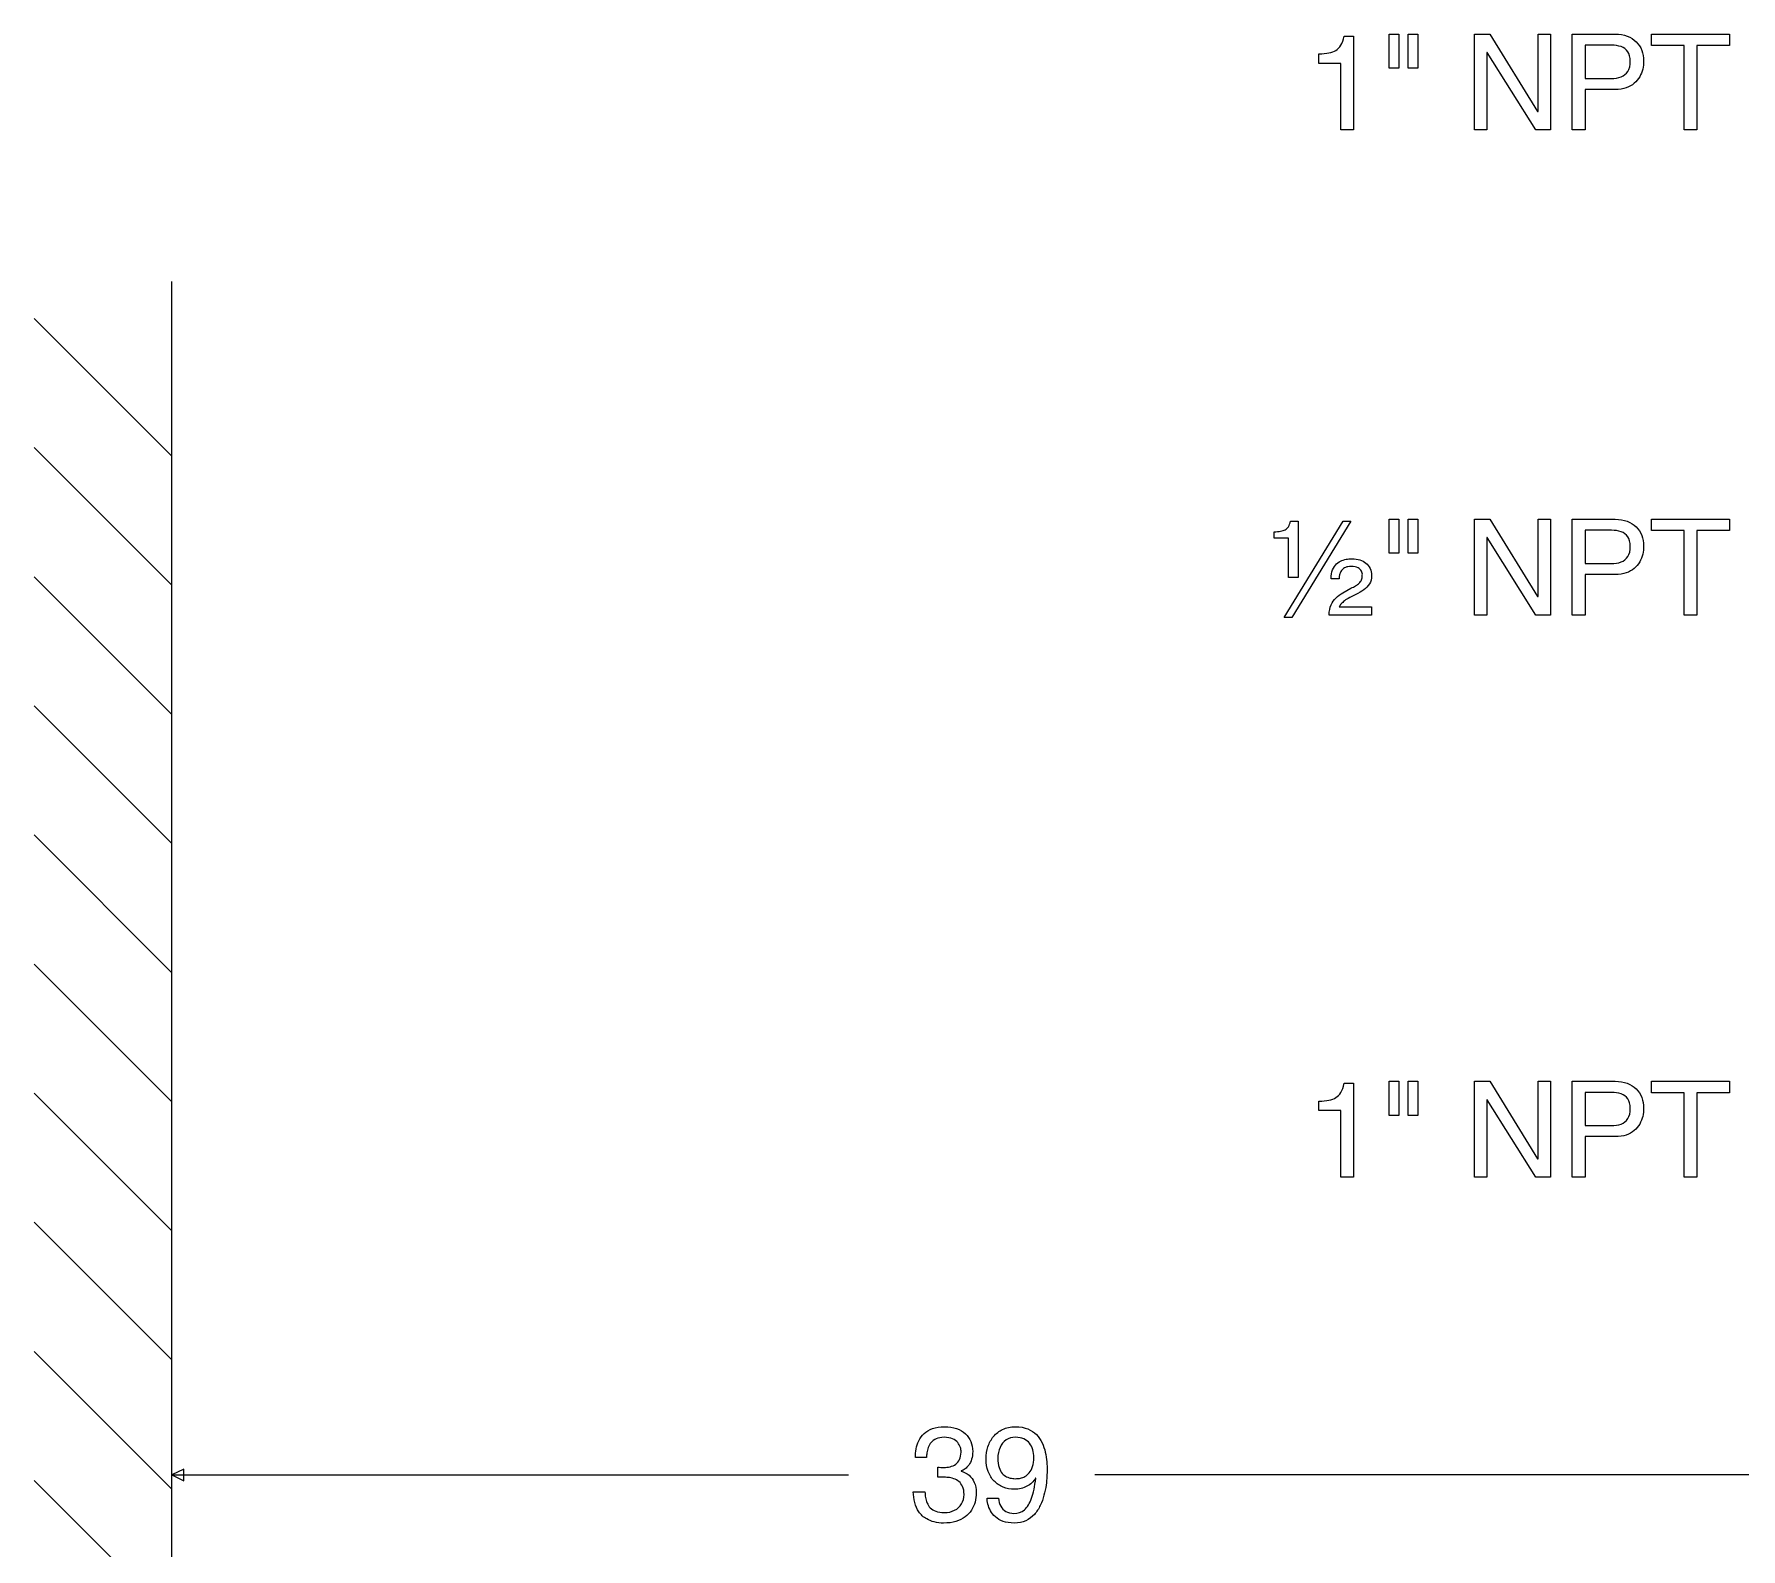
# Model space of a CAD drawing. Header units: inches. Extents: x -3.67 to 3.62, y -4.25 to 4.25.
# Drawn here: x -3.625 to -2.204, y 2.469 to 3.73 of the extents above; entities that cross this region are included whole.
import ezdxf

# ---------------------------------------------------------------- set-up
doc = ezdxf.new("R2010")
doc.units = ezdxf.units.IN
doc.header["$MEASUREMENT"] = 0
doc.layers.add('Dimensions', color=7, linetype='Continuous')
doc.layers.add('Layer 1', color=7, linetype='Continuous')

msp = doc.modelspace()

# ---------------------------------------------------------------- linework, layer by layer
at = {"layer": 'Dimensions', "color": 250}
for points, knots in [([(-2.5269, 3.7281), (-2.5269, 3.7281), (-2.5346, 3.7281), (-2.5346, 3.7281), (-2.5346, 3.7281), (-2.5353, 3.7249), (-2.5363, 3.7224), (-2.5374, 3.7205), (-2.5374, 3.7205), (-2.5385, 3.7186), (-2.5399, 3.7171), (-2.5415, 3.7162), (-2.5415, 3.7162), (-2.5431, 3.7152), (-2.5451, 3.7145), (-2.5474, 3.7141), (-2.5474, 3.7141), (-2.5497, 3.7137), (-2.5524, 3.7134), (-2.5556, 3.7132), (-2.5556, 3.7132), (-2.5556, 3.7132), (-2.5556, 3.7054), (-2.5556, 3.7054), (-2.5556, 3.7054), (-2.5556, 3.7054), (-2.5373, 3.7054), (-2.5373, 3.7054), (-2.5373, 3.7054), (-2.5373, 3.7054), (-2.5373, 3.65), (-2.5373, 3.65), (-2.5373, 3.65), (-2.5373, 3.65), (-2.5269, 3.65), (-2.5269, 3.65), (-2.5269, 3.65), (-2.5269, 3.65), (-2.5269, 3.7281), (-2.5269, 3.7281)], [0, 0, 0, 0, 0.1, 0.1, 0.1, 0.1, 0.2, 0.2, 0.2, 0.2, 0.3, 0.3, 0.3, 0.3, 0.4, 0.4, 0.4, 0.4, 0.5, 0.5, 0.5, 0.5, 0.6, 0.6, 0.6, 0.6, 0.7, 0.7, 0.7, 0.7, 0.8, 0.8, 0.8, 0.8, 0.9, 0.9, 0.9, 0.9, 1, 1, 1, 1]), ([(-2.4972, 3.7014), (-2.4972, 3.7014), (-2.4891, 3.7014), (-2.4891, 3.7014), (-2.4891, 3.7014), (-2.4891, 3.7014), (-2.4891, 3.7297), (-2.4891, 3.7297), (-2.4891, 3.7297), (-2.4891, 3.7297), (-2.4972, 3.7297), (-2.4972, 3.7297), (-2.4972, 3.7297), (-2.4972, 3.7297), (-2.4972, 3.7014), (-2.4972, 3.7014)], [0, 0, 0, 0, 0.25, 0.25, 0.25, 0.25, 0.5, 0.5, 0.5, 0.5, 0.75, 0.75, 0.75, 0.75, 1, 1, 1, 1]), ([(-2.4815, 3.7014), (-2.4815, 3.7014), (-2.4734, 3.7014), (-2.4734, 3.7014), (-2.4734, 3.7014), (-2.4734, 3.7014), (-2.4734, 3.7297), (-2.4734, 3.7297), (-2.4734, 3.7297), (-2.4734, 3.7297), (-2.4815, 3.7297), (-2.4815, 3.7297), (-2.4815, 3.7297), (-2.4815, 3.7297), (-2.4815, 3.7014), (-2.4815, 3.7014)], [0, 0, 0, 0, 0.25, 0.25, 0.25, 0.25, 0.5, 0.5, 0.5, 0.5, 0.75, 0.75, 0.75, 0.75, 1, 1, 1, 1]), ([(-2.3733, 3.6653), (-2.3733, 3.6653), (-2.3736, 3.6653), (-2.3736, 3.6653), (-2.3736, 3.6653), (-2.3736, 3.6653), (-2.4135, 3.7297), (-2.4135, 3.7297), (-2.4135, 3.7297), (-2.4135, 3.7297), (-2.4262, 3.7297), (-2.4262, 3.7297), (-2.4262, 3.7297), (-2.4262, 3.7297), (-2.4262, 3.65), (-2.4262, 3.65), (-2.4262, 3.65), (-2.4262, 3.65), (-2.4158, 3.65), (-2.4158, 3.65), (-2.4158, 3.65), (-2.4158, 3.65), (-2.4158, 3.7144), (-2.4158, 3.7144), (-2.4158, 3.7144), (-2.4158, 3.7144), (-2.4156, 3.7144), (-2.4156, 3.7144), (-2.4156, 3.7144), (-2.4156, 3.7144), (-2.375, 3.65), (-2.375, 3.65), (-2.375, 3.65), (-2.375, 3.65), (-2.3629, 3.65), (-2.3629, 3.65), (-2.3629, 3.65), (-2.3629, 3.65), (-2.3629, 3.7297), (-2.3629, 3.7297), (-2.3629, 3.7297), (-2.3629, 3.7297), (-2.3733, 3.7297), (-2.3733, 3.7297), (-2.3733, 3.7297), (-2.3733, 3.7297), (-2.3733, 3.6653), (-2.3733, 3.6653)], [0, 0, 0, 0, 0.083333, 0.083333, 0.083333, 0.083333, 0.166667, 0.166667, 0.166667, 0.166667, 0.25, 0.25, 0.25, 0.25, 0.333333, 0.333333, 0.333333, 0.333333, 0.416667, 0.416667, 0.416667, 0.416667, 0.5, 0.5, 0.5, 0.5, 0.583333, 0.583333, 0.583333, 0.583333, 0.666667, 0.666667, 0.666667, 0.666667, 0.75, 0.75, 0.75, 0.75, 0.833333, 0.833333, 0.833333, 0.833333, 0.916667, 0.916667, 0.916667, 0.916667, 1, 1, 1, 1]), ([(-2.3341, 3.6836), (-2.3341, 3.6836), (-2.309, 3.6836), (-2.309, 3.6836), (-2.309, 3.6836), (-2.3056, 3.6836), (-2.3025, 3.6841), (-2.2999, 3.685), (-2.2999, 3.685), (-2.2973, 3.6859), (-2.2951, 3.6872), (-2.2932, 3.6888), (-2.2932, 3.6888), (-2.2914, 3.6903), (-2.2899, 3.6921), (-2.2887, 3.6942), (-2.2887, 3.6942), (-2.2875, 3.6962), (-2.2867, 3.6983), (-2.2861, 3.7006), (-2.2861, 3.7006), (-2.2856, 3.7028), (-2.2854, 3.7051), (-2.2854, 3.7073), (-2.2854, 3.7073), (-2.2854, 3.7105), (-2.2859, 3.7135), (-2.287, 3.7162), (-2.287, 3.7162), (-2.288, 3.719), (-2.2896, 3.7213), (-2.2916, 3.7234), (-2.2916, 3.7234), (-2.2937, 3.7254), (-2.2962, 3.7269), (-2.2991, 3.7281), (-2.2991, 3.7281), (-2.302, 3.7292), (-2.3053, 3.7297), (-2.309, 3.7297), (-2.309, 3.7297), (-2.309, 3.7297), (-2.3449, 3.7297), (-2.3449, 3.7297), (-2.3449, 3.7297), (-2.3449, 3.7297), (-2.3449, 3.65), (-2.3449, 3.65), (-2.3449, 3.65), (-2.3449, 3.65), (-2.3341, 3.65), (-2.3341, 3.65), (-2.3341, 3.65), (-2.3341, 3.65), (-2.3341, 3.6836), (-2.3341, 3.6836)], [0, 0, 0, 0, 0.071429, 0.071429, 0.071429, 0.071429, 0.142857, 0.142857, 0.142857, 0.142857, 0.214286, 0.214286, 0.214286, 0.214286, 0.285714, 0.285714, 0.285714, 0.285714, 0.357143, 0.357143, 0.357143, 0.357143, 0.428571, 0.428571, 0.428571, 0.428571, 0.5, 0.5, 0.5, 0.5, 0.571429, 0.571429, 0.571429, 0.571429, 0.642857, 0.642857, 0.642857, 0.642857, 0.714286, 0.714286, 0.714286, 0.714286, 0.785714, 0.785714, 0.785714, 0.785714, 0.857143, 0.857143, 0.857143, 0.857143, 0.928571, 0.928571, 0.928571, 0.928571, 1, 1, 1, 1]), ([(-2.2788, 3.7202), (-2.2788, 3.7202), (-2.2518, 3.7202), (-2.2518, 3.7202), (-2.2518, 3.7202), (-2.2518, 3.7202), (-2.2518, 3.65), (-2.2518, 3.65), (-2.2518, 3.65), (-2.2518, 3.65), (-2.241, 3.65), (-2.241, 3.65), (-2.241, 3.65), (-2.241, 3.65), (-2.241, 3.7202), (-2.241, 3.7202), (-2.241, 3.7202), (-2.241, 3.7202), (-2.214, 3.7202), (-2.214, 3.7202), (-2.214, 3.7202), (-2.214, 3.7202), (-2.214, 3.7297), (-2.214, 3.7297), (-2.214, 3.7297), (-2.214, 3.7297), (-2.2788, 3.7297), (-2.2788, 3.7297), (-2.2788, 3.7297), (-2.2788, 3.7297), (-2.2788, 3.7202), (-2.2788, 3.7202)], [0, 0, 0, 0, 0.125, 0.125, 0.125, 0.125, 0.25, 0.25, 0.25, 0.25, 0.375, 0.375, 0.375, 0.375, 0.5, 0.5, 0.5, 0.5, 0.625, 0.625, 0.625, 0.625, 0.75, 0.75, 0.75, 0.75, 0.875, 0.875, 0.875, 0.875, 1, 1, 1, 1]), ([(-2.3341, 3.7205), (-2.3341, 3.7205), (-2.3122, 3.7205), (-2.3122, 3.7205), (-2.3122, 3.7205), (-2.3092, 3.7205), (-2.3066, 3.7201), (-2.3042, 3.7193), (-2.3042, 3.7193), (-2.3018, 3.7185), (-2.3, 3.7171), (-2.2986, 3.7151), (-2.2986, 3.7151), (-2.2972, 3.7132), (-2.2965, 3.7105), (-2.2965, 3.7072), (-2.2965, 3.7072), (-2.2965, 3.7036), (-2.2972, 3.7008), (-2.2985, 3.6987), (-2.2985, 3.6987), (-2.2999, 3.6966), (-2.3018, 3.6951), (-2.3042, 3.6942), (-2.3042, 3.6942), (-2.3066, 3.6933), (-2.3094, 3.6928), (-2.3127, 3.6929), (-2.3127, 3.6929), (-2.3127, 3.6929), (-2.3341, 3.6929), (-2.3341, 3.6929), (-2.3341, 3.6929), (-2.3341, 3.6929), (-2.3341, 3.7205), (-2.3341, 3.7205)], [0, 0, 0, 0, 0.111111, 0.111111, 0.111111, 0.111111, 0.222222, 0.222222, 0.222222, 0.222222, 0.333333, 0.333333, 0.333333, 0.333333, 0.444444, 0.444444, 0.444444, 0.444444, 0.555556, 0.555556, 0.555556, 0.555556, 0.666667, 0.666667, 0.666667, 0.666667, 0.777778, 0.777778, 0.777778, 0.777778, 0.888889, 0.888889, 0.888889, 0.888889, 1, 1, 1, 1]), ([(-2.5809, 3.3102), (-2.5809, 3.3102), (-2.5809, 3.2774), (-2.5809, 3.2774), (-2.5809, 3.2774), (-2.5809, 3.2774), (-2.573, 3.2774), (-2.573, 3.2774), (-2.573, 3.2774), (-2.573, 3.2774), (-2.573, 3.3242), (-2.573, 3.3242), (-2.573, 3.3242), (-2.573, 3.3242), (-2.5792, 3.3242), (-2.5792, 3.3242), (-2.5792, 3.3242), (-2.5797, 3.3224), (-2.5803, 3.3208), (-2.5811, 3.3197), (-2.5811, 3.3197), (-2.5818, 3.3186), (-2.5827, 3.3177), (-2.5837, 3.3171), (-2.5837, 3.3171), (-2.5848, 3.3166), (-2.5861, 3.3161), (-2.5876, 3.3159), (-2.5876, 3.3159), (-2.5891, 3.3156), (-2.5908, 3.3155), (-2.5929, 3.3154), (-2.5929, 3.3154), (-2.5929, 3.3154), (-2.5929, 3.3102), (-2.5929, 3.3102), (-2.5929, 3.3102), (-2.5929, 3.3102), (-2.5809, 3.3102), (-2.5809, 3.3102)], [0, 0, 0, 0, 0.1, 0.1, 0.1, 0.1, 0.2, 0.2, 0.2, 0.2, 0.3, 0.3, 0.3, 0.3, 0.4, 0.4, 0.4, 0.4, 0.5, 0.5, 0.5, 0.5, 0.6, 0.6, 0.6, 0.6, 0.7, 0.7, 0.7, 0.7, 0.8, 0.8, 0.8, 0.8, 0.9, 0.9, 0.9, 0.9, 1, 1, 1, 1]), ([(-2.5291, 3.3242), (-2.5291, 3.3242), (-2.5355, 3.3242), (-2.5355, 3.3242), (-2.5355, 3.3242), (-2.5355, 3.3242), (-2.5846, 3.244), (-2.5846, 3.244), (-2.5846, 3.244), (-2.5846, 3.244), (-2.5782, 3.244), (-2.5782, 3.244), (-2.5782, 3.244), (-2.5782, 3.244), (-2.5291, 3.3242), (-2.5291, 3.3242)], [0, 0, 0, 0, 0.25, 0.25, 0.25, 0.25, 0.5, 0.5, 0.5, 0.5, 0.75, 0.75, 0.75, 0.75, 1, 1, 1, 1]), ([(-2.4972, 3.2976), (-2.4972, 3.2976), (-2.4891, 3.2976), (-2.4891, 3.2976), (-2.4891, 3.2976), (-2.4891, 3.2976), (-2.4891, 3.3259), (-2.4891, 3.3259), (-2.4891, 3.3259), (-2.4891, 3.3259), (-2.4972, 3.3259), (-2.4972, 3.3259), (-2.4972, 3.3259), (-2.4972, 3.3259), (-2.4972, 3.2976), (-2.4972, 3.2976)], [0, 0, 0, 0, 0.25, 0.25, 0.25, 0.25, 0.5, 0.5, 0.5, 0.5, 0.75, 0.75, 0.75, 0.75, 1, 1, 1, 1]), ([(-2.4815, 3.2976), (-2.4815, 3.2976), (-2.4734, 3.2976), (-2.4734, 3.2976), (-2.4734, 3.2976), (-2.4734, 3.2976), (-2.4734, 3.3259), (-2.4734, 3.3259), (-2.4734, 3.3259), (-2.4734, 3.3259), (-2.4815, 3.3259), (-2.4815, 3.3259), (-2.4815, 3.3259), (-2.4815, 3.3259), (-2.4815, 3.2976), (-2.4815, 3.2976)], [0, 0, 0, 0, 0.25, 0.25, 0.25, 0.25, 0.5, 0.5, 0.5, 0.5, 0.75, 0.75, 0.75, 0.75, 1, 1, 1, 1]), ([(-2.3733, 3.2615), (-2.3733, 3.2615), (-2.3736, 3.2615), (-2.3736, 3.2615), (-2.3736, 3.2615), (-2.3736, 3.2615), (-2.4135, 3.3259), (-2.4135, 3.3259), (-2.4135, 3.3259), (-2.4135, 3.3259), (-2.4262, 3.3259), (-2.4262, 3.3259), (-2.4262, 3.3259), (-2.4262, 3.3259), (-2.4262, 3.2461), (-2.4262, 3.2461), (-2.4262, 3.2461), (-2.4262, 3.2461), (-2.4158, 3.2461), (-2.4158, 3.2461), (-2.4158, 3.2461), (-2.4158, 3.2461), (-2.4158, 3.3106), (-2.4158, 3.3106), (-2.4158, 3.3106), (-2.4158, 3.3106), (-2.4156, 3.3106), (-2.4156, 3.3106), (-2.4156, 3.3106), (-2.4156, 3.3106), (-2.375, 3.2461), (-2.375, 3.2461), (-2.375, 3.2461), (-2.375, 3.2461), (-2.3629, 3.2461), (-2.3629, 3.2461), (-2.3629, 3.2461), (-2.3629, 3.2461), (-2.3629, 3.3259), (-2.3629, 3.3259), (-2.3629, 3.3259), (-2.3629, 3.3259), (-2.3733, 3.3259), (-2.3733, 3.3259), (-2.3733, 3.3259), (-2.3733, 3.3259), (-2.3733, 3.2615), (-2.3733, 3.2615)], [0, 0, 0, 0, 0.083333, 0.083333, 0.083333, 0.083333, 0.166667, 0.166667, 0.166667, 0.166667, 0.25, 0.25, 0.25, 0.25, 0.333333, 0.333333, 0.333333, 0.333333, 0.416667, 0.416667, 0.416667, 0.416667, 0.5, 0.5, 0.5, 0.5, 0.583333, 0.583333, 0.583333, 0.583333, 0.666667, 0.666667, 0.666667, 0.666667, 0.75, 0.75, 0.75, 0.75, 0.833333, 0.833333, 0.833333, 0.833333, 0.916667, 0.916667, 0.916667, 0.916667, 1, 1, 1, 1]), ([(-2.3341, 3.2798), (-2.3341, 3.2798), (-2.309, 3.2798), (-2.309, 3.2798), (-2.309, 3.2798), (-2.3056, 3.2798), (-2.3025, 3.2803), (-2.2999, 3.2812), (-2.2999, 3.2812), (-2.2973, 3.2821), (-2.2951, 3.2834), (-2.2932, 3.2849), (-2.2932, 3.2849), (-2.2914, 3.2865), (-2.2899, 3.2883), (-2.2887, 3.2903), (-2.2887, 3.2903), (-2.2875, 3.2924), (-2.2867, 3.2945), (-2.2861, 3.2967), (-2.2861, 3.2967), (-2.2856, 3.299), (-2.2854, 3.3012), (-2.2854, 3.3035), (-2.2854, 3.3035), (-2.2854, 3.3067), (-2.2859, 3.3097), (-2.287, 3.3124), (-2.287, 3.3124), (-2.288, 3.3151), (-2.2896, 3.3175), (-2.2916, 3.3195), (-2.2916, 3.3195), (-2.2937, 3.3215), (-2.2962, 3.3231), (-2.2991, 3.3242), (-2.2991, 3.3242), (-2.302, 3.3253), (-2.3053, 3.3259), (-2.309, 3.3259), (-2.309, 3.3259), (-2.309, 3.3259), (-2.3449, 3.3259), (-2.3449, 3.3259), (-2.3449, 3.3259), (-2.3449, 3.3259), (-2.3449, 3.2461), (-2.3449, 3.2461), (-2.3449, 3.2461), (-2.3449, 3.2461), (-2.3341, 3.2461), (-2.3341, 3.2461), (-2.3341, 3.2461), (-2.3341, 3.2461), (-2.3341, 3.2798), (-2.3341, 3.2798)], [0, 0, 0, 0, 0.071429, 0.071429, 0.071429, 0.071429, 0.142857, 0.142857, 0.142857, 0.142857, 0.214286, 0.214286, 0.214286, 0.214286, 0.285714, 0.285714, 0.285714, 0.285714, 0.357143, 0.357143, 0.357143, 0.357143, 0.428571, 0.428571, 0.428571, 0.428571, 0.5, 0.5, 0.5, 0.5, 0.571429, 0.571429, 0.571429, 0.571429, 0.642857, 0.642857, 0.642857, 0.642857, 0.714286, 0.714286, 0.714286, 0.714286, 0.785714, 0.785714, 0.785714, 0.785714, 0.857143, 0.857143, 0.857143, 0.857143, 0.928571, 0.928571, 0.928571, 0.928571, 1, 1, 1, 1]), ([(-2.2788, 3.3164), (-2.2788, 3.3164), (-2.2518, 3.3164), (-2.2518, 3.3164), (-2.2518, 3.3164), (-2.2518, 3.3164), (-2.2518, 3.2461), (-2.2518, 3.2461), (-2.2518, 3.2461), (-2.2518, 3.2461), (-2.241, 3.2461), (-2.241, 3.2461), (-2.241, 3.2461), (-2.241, 3.2461), (-2.241, 3.3164), (-2.241, 3.3164), (-2.241, 3.3164), (-2.241, 3.3164), (-2.214, 3.3164), (-2.214, 3.3164), (-2.214, 3.3164), (-2.214, 3.3164), (-2.214, 3.3259), (-2.214, 3.3259), (-2.214, 3.3259), (-2.214, 3.3259), (-2.2788, 3.3259), (-2.2788, 3.3259), (-2.2788, 3.3259), (-2.2788, 3.3259), (-2.2788, 3.3164), (-2.2788, 3.3164)], [0, 0, 0, 0, 0.125, 0.125, 0.125, 0.125, 0.25, 0.25, 0.25, 0.25, 0.375, 0.375, 0.375, 0.375, 0.5, 0.5, 0.5, 0.5, 0.625, 0.625, 0.625, 0.625, 0.75, 0.75, 0.75, 0.75, 0.875, 0.875, 0.875, 0.875, 1, 1, 1, 1]), ([(-2.3341, 3.3167), (-2.3341, 3.3167), (-2.3122, 3.3167), (-2.3122, 3.3167), (-2.3122, 3.3167), (-2.3092, 3.3167), (-2.3066, 3.3163), (-2.3042, 3.3155), (-2.3042, 3.3155), (-2.3018, 3.3146), (-2.3, 3.3133), (-2.2986, 3.3113), (-2.2986, 3.3113), (-2.2972, 3.3094), (-2.2965, 3.3067), (-2.2965, 3.3034), (-2.2965, 3.3034), (-2.2965, 3.2998), (-2.2972, 3.2969), (-2.2985, 3.2949), (-2.2985, 3.2949), (-2.2999, 3.2927), (-2.3018, 3.2912), (-2.3042, 3.2903), (-2.3042, 3.2903), (-2.3066, 3.2894), (-2.3094, 3.289), (-2.3127, 3.289), (-2.3127, 3.289), (-2.3127, 3.289), (-2.3341, 3.289), (-2.3341, 3.289), (-2.3341, 3.289), (-2.3341, 3.289), (-2.3341, 3.3167), (-2.3341, 3.3167)], [0, 0, 0, 0, 0.111111, 0.111111, 0.111111, 0.111111, 0.222222, 0.222222, 0.222222, 0.222222, 0.333333, 0.333333, 0.333333, 0.333333, 0.444444, 0.444444, 0.444444, 0.444444, 0.555556, 0.555556, 0.555556, 0.555556, 0.666667, 0.666667, 0.666667, 0.666667, 0.777778, 0.777778, 0.777778, 0.777778, 0.888889, 0.888889, 0.888889, 0.888889, 1, 1, 1, 1]), ([(-2.5389, 3.2762), (-2.5389, 3.2768), (-2.5388, 3.2775), (-2.5387, 3.2784), (-2.5387, 3.2784), (-2.5386, 3.2792), (-2.5383, 3.2801), (-2.538, 3.2811), (-2.538, 3.2811), (-2.5376, 3.282), (-2.5371, 3.2829), (-2.5364, 3.2837), (-2.5364, 3.2837), (-2.5357, 3.2846), (-2.5347, 3.2852), (-2.5335, 3.2858), (-2.5335, 3.2858), (-2.5323, 3.2863), (-2.5308, 3.2866), (-2.5289, 3.2866), (-2.5289, 3.2866), (-2.5264, 3.2866), (-2.5245, 3.2862), (-2.5231, 3.2854), (-2.5231, 3.2854), (-2.5217, 3.2847), (-2.5207, 3.2837), (-2.5202, 3.2826), (-2.5202, 3.2826), (-2.5196, 3.2815), (-2.5194, 3.2804), (-2.5196, 3.2792), (-2.5196, 3.2792), (-2.5196, 3.2777), (-2.5198, 3.2764), (-2.5202, 3.2754), (-2.5202, 3.2754), (-2.5207, 3.2744), (-2.5213, 3.2734), (-2.5221, 3.2727), (-2.5221, 3.2727), (-2.5229, 3.2719), (-2.5239, 3.2712), (-2.5251, 3.2705), (-2.5251, 3.2705), (-2.5263, 3.2698), (-2.5276, 3.2691), (-2.529, 3.2684), (-2.529, 3.2684), (-2.529, 3.2684), (-2.5357, 3.2647), (-2.5357, 3.2647), (-2.5357, 3.2647), (-2.5378, 3.2635), (-2.5398, 3.2621), (-2.5414, 3.2605), (-2.5414, 3.2605), (-2.5431, 3.2588), (-2.5445, 3.2568), (-2.5455, 3.2545), (-2.5455, 3.2545), (-2.5465, 3.2522), (-2.5471, 3.2494), (-2.5472, 3.2461), (-2.5472, 3.2461), (-2.5472, 3.2461), (-2.5118, 3.2461), (-2.5118, 3.2461), (-2.5118, 3.2461), (-2.5118, 3.2461), (-2.5118, 3.2529), (-2.5118, 3.2529), (-2.5118, 3.2529), (-2.5118, 3.2529), (-2.5389, 3.2529), (-2.5389, 3.2529), (-2.5389, 3.2529), (-2.5384, 3.2538), (-2.5378, 3.2546), (-2.5371, 3.2554), (-2.5371, 3.2554), (-2.5363, 3.2563), (-2.5354, 3.2571), (-2.5343, 3.258), (-2.5343, 3.258), (-2.5332, 3.2589), (-2.5317, 3.2598), (-2.53, 3.2607), (-2.53, 3.2607), (-2.53, 3.2607), (-2.525, 3.2632), (-2.525, 3.2632), (-2.525, 3.2632), (-2.5225, 3.2644), (-2.5203, 3.2657), (-2.5183, 3.2671), (-2.5183, 3.2671), (-2.5163, 3.2685), (-2.5148, 3.2701), (-2.5136, 3.272), (-2.5136, 3.272), (-2.5124, 3.2739), (-2.5118, 3.2762), (-2.5118, 3.279), (-2.5118, 3.279), (-2.5118, 3.2812), (-2.5122, 3.2831), (-2.5131, 3.2849), (-2.5131, 3.2849), (-2.5139, 3.2866), (-2.515, 3.2881), (-2.5165, 3.2893), (-2.5165, 3.2893), (-2.518, 3.2905), (-2.5197, 3.2914), (-2.5216, 3.2921), (-2.5216, 3.2921), (-2.5236, 3.2927), (-2.5257, 3.293), (-2.528, 3.293), (-2.528, 3.293), (-2.5291, 3.293), (-2.5304, 3.2929), (-2.5319, 3.2927), (-2.5319, 3.2927), (-2.5334, 3.2925), (-2.535, 3.2921), (-2.5366, 3.2915), (-2.5366, 3.2915), (-2.5381, 3.2909), (-2.5396, 3.2899), (-2.541, 3.2887), (-2.541, 3.2887), (-2.5423, 3.2875), (-2.5434, 3.2859), (-2.5443, 3.2838), (-2.5443, 3.2838), (-2.5451, 3.2818), (-2.5455, 3.2793), (-2.5456, 3.2762), (-2.5456, 3.2762), (-2.5456, 3.2762), (-2.5389, 3.2762), (-2.5389, 3.2762)], [0, 0, 0, 0, 0.027778, 0.027778, 0.027778, 0.027778, 0.055556, 0.055556, 0.055556, 0.055556, 0.083333, 0.083333, 0.083333, 0.083333, 0.111111, 0.111111, 0.111111, 0.111111, 0.138889, 0.138889, 0.138889, 0.138889, 0.166667, 0.166667, 0.166667, 0.166667, 0.194444, 0.194444, 0.194444, 0.194444, 0.222222, 0.222222, 0.222222, 0.222222, 0.25, 0.25, 0.25, 0.25, 0.277778, 0.277778, 0.277778, 0.277778, 0.305556, 0.305556, 0.305556, 0.305556, 0.333333, 0.333333, 0.333333, 0.333333, 0.361111, 0.361111, 0.361111, 0.361111, 0.388889, 0.388889, 0.388889, 0.388889, 0.416667, 0.416667, 0.416667, 0.416667, 0.444444, 0.444444, 0.444444, 0.444444, 0.472222, 0.472222, 0.472222, 0.472222, 0.5, 0.5, 0.5, 0.5, 0.527778, 0.527778, 0.527778, 0.527778, 0.555556, 0.555556, 0.555556, 0.555556, 0.583333, 0.583333, 0.583333, 0.583333, 0.611111, 0.611111, 0.611111, 0.611111, 0.638889, 0.638889, 0.638889, 0.638889, 0.666667, 0.666667, 0.666667, 0.666667, 0.694444, 0.694444, 0.694444, 0.694444, 0.722222, 0.722222, 0.722222, 0.722222, 0.75, 0.75, 0.75, 0.75, 0.777778, 0.777778, 0.777778, 0.777778, 0.805556, 0.805556, 0.805556, 0.805556, 0.833333, 0.833333, 0.833333, 0.833333, 0.861111, 0.861111, 0.861111, 0.861111, 0.888889, 0.888889, 0.888889, 0.888889, 0.916667, 0.916667, 0.916667, 0.916667, 0.944444, 0.944444, 0.944444, 0.944444, 0.972222, 0.972222, 0.972222, 0.972222, 1, 1, 1, 1]), ([(-2.5269, 2.8563), (-2.5269, 2.8563), (-2.5346, 2.8563), (-2.5346, 2.8563), (-2.5346, 2.8563), (-2.5353, 2.8531), (-2.5363, 2.8506), (-2.5374, 2.8487), (-2.5374, 2.8487), (-2.5385, 2.8468), (-2.5399, 2.8454), (-2.5415, 2.8444), (-2.5415, 2.8444), (-2.5431, 2.8434), (-2.5451, 2.8427), (-2.5474, 2.8423), (-2.5474, 2.8423), (-2.5497, 2.8419), (-2.5524, 2.8416), (-2.5556, 2.8414), (-2.5556, 2.8414), (-2.5556, 2.8414), (-2.5556, 2.8336), (-2.5556, 2.8336), (-2.5556, 2.8336), (-2.5556, 2.8336), (-2.5373, 2.8336), (-2.5373, 2.8336), (-2.5373, 2.8336), (-2.5373, 2.8336), (-2.5373, 2.7782), (-2.5373, 2.7782), (-2.5373, 2.7782), (-2.5373, 2.7782), (-2.5269, 2.7782), (-2.5269, 2.7782), (-2.5269, 2.7782), (-2.5269, 2.7782), (-2.5269, 2.8563), (-2.5269, 2.8563)], [0, 0, 0, 0, 0.1, 0.1, 0.1, 0.1, 0.2, 0.2, 0.2, 0.2, 0.3, 0.3, 0.3, 0.3, 0.4, 0.4, 0.4, 0.4, 0.5, 0.5, 0.5, 0.5, 0.6, 0.6, 0.6, 0.6, 0.7, 0.7, 0.7, 0.7, 0.8, 0.8, 0.8, 0.8, 0.9, 0.9, 0.9, 0.9, 1, 1, 1, 1]), ([(-2.4972, 2.8296), (-2.4972, 2.8296), (-2.4891, 2.8296), (-2.4891, 2.8296), (-2.4891, 2.8296), (-2.4891, 2.8296), (-2.4891, 2.858), (-2.4891, 2.858), (-2.4891, 2.858), (-2.4891, 2.858), (-2.4972, 2.858), (-2.4972, 2.858), (-2.4972, 2.858), (-2.4972, 2.858), (-2.4972, 2.8296), (-2.4972, 2.8296)], [0, 0, 0, 0, 0.25, 0.25, 0.25, 0.25, 0.5, 0.5, 0.5, 0.5, 0.75, 0.75, 0.75, 0.75, 1, 1, 1, 1]), ([(-2.4815, 2.8296), (-2.4815, 2.8296), (-2.4734, 2.8296), (-2.4734, 2.8296), (-2.4734, 2.8296), (-2.4734, 2.8296), (-2.4734, 2.858), (-2.4734, 2.858), (-2.4734, 2.858), (-2.4734, 2.858), (-2.4815, 2.858), (-2.4815, 2.858), (-2.4815, 2.858), (-2.4815, 2.858), (-2.4815, 2.8296), (-2.4815, 2.8296)], [0, 0, 0, 0, 0.25, 0.25, 0.25, 0.25, 0.5, 0.5, 0.5, 0.5, 0.75, 0.75, 0.75, 0.75, 1, 1, 1, 1]), ([(-2.3733, 2.7935), (-2.3733, 2.7935), (-2.3736, 2.7935), (-2.3736, 2.7935), (-2.3736, 2.7935), (-2.3736, 2.7935), (-2.4135, 2.858), (-2.4135, 2.858), (-2.4135, 2.858), (-2.4135, 2.858), (-2.4262, 2.858), (-2.4262, 2.858), (-2.4262, 2.858), (-2.4262, 2.858), (-2.4262, 2.7782), (-2.4262, 2.7782), (-2.4262, 2.7782), (-2.4262, 2.7782), (-2.4158, 2.7782), (-2.4158, 2.7782), (-2.4158, 2.7782), (-2.4158, 2.7782), (-2.4158, 2.8426), (-2.4158, 2.8426), (-2.4158, 2.8426), (-2.4158, 2.8426), (-2.4156, 2.8426), (-2.4156, 2.8426), (-2.4156, 2.8426), (-2.4156, 2.8426), (-2.375, 2.7782), (-2.375, 2.7782), (-2.375, 2.7782), (-2.375, 2.7782), (-2.3629, 2.7782), (-2.3629, 2.7782), (-2.3629, 2.7782), (-2.3629, 2.7782), (-2.3629, 2.858), (-2.3629, 2.858), (-2.3629, 2.858), (-2.3629, 2.858), (-2.3733, 2.858), (-2.3733, 2.858), (-2.3733, 2.858), (-2.3733, 2.858), (-2.3733, 2.7935), (-2.3733, 2.7935)], [0, 0, 0, 0, 0.083333, 0.083333, 0.083333, 0.083333, 0.166667, 0.166667, 0.166667, 0.166667, 0.25, 0.25, 0.25, 0.25, 0.333333, 0.333333, 0.333333, 0.333333, 0.416667, 0.416667, 0.416667, 0.416667, 0.5, 0.5, 0.5, 0.5, 0.583333, 0.583333, 0.583333, 0.583333, 0.666667, 0.666667, 0.666667, 0.666667, 0.75, 0.75, 0.75, 0.75, 0.833333, 0.833333, 0.833333, 0.833333, 0.916667, 0.916667, 0.916667, 0.916667, 1, 1, 1, 1]), ([(-2.3341, 2.8119), (-2.3341, 2.8119), (-2.309, 2.8119), (-2.309, 2.8119), (-2.309, 2.8119), (-2.3056, 2.8119), (-2.3025, 2.8123), (-2.2999, 2.8132), (-2.2999, 2.8132), (-2.2973, 2.8142), (-2.2951, 2.8154), (-2.2932, 2.817), (-2.2932, 2.817), (-2.2914, 2.8186), (-2.2899, 2.8204), (-2.2887, 2.8224), (-2.2887, 2.8224), (-2.2875, 2.8244), (-2.2867, 2.8266), (-2.2861, 2.8288), (-2.2861, 2.8288), (-2.2856, 2.831), (-2.2854, 2.8333), (-2.2854, 2.8355), (-2.2854, 2.8355), (-2.2854, 2.8388), (-2.2859, 2.8417), (-2.287, 2.8445), (-2.287, 2.8445), (-2.288, 2.8472), (-2.2896, 2.8496), (-2.2916, 2.8516), (-2.2916, 2.8516), (-2.2937, 2.8536), (-2.2962, 2.8551), (-2.2991, 2.8563), (-2.2991, 2.8563), (-2.302, 2.8574), (-2.3053, 2.8579), (-2.309, 2.858), (-2.309, 2.858), (-2.309, 2.858), (-2.3449, 2.858), (-2.3449, 2.858), (-2.3449, 2.858), (-2.3449, 2.858), (-2.3449, 2.7782), (-2.3449, 2.7782), (-2.3449, 2.7782), (-2.3449, 2.7782), (-2.3341, 2.7782), (-2.3341, 2.7782), (-2.3341, 2.7782), (-2.3341, 2.7782), (-2.3341, 2.8119), (-2.3341, 2.8119)], [0, 0, 0, 0, 0.071429, 0.071429, 0.071429, 0.071429, 0.142857, 0.142857, 0.142857, 0.142857, 0.214286, 0.214286, 0.214286, 0.214286, 0.285714, 0.285714, 0.285714, 0.285714, 0.357143, 0.357143, 0.357143, 0.357143, 0.428571, 0.428571, 0.428571, 0.428571, 0.5, 0.5, 0.5, 0.5, 0.571429, 0.571429, 0.571429, 0.571429, 0.642857, 0.642857, 0.642857, 0.642857, 0.714286, 0.714286, 0.714286, 0.714286, 0.785714, 0.785714, 0.785714, 0.785714, 0.857143, 0.857143, 0.857143, 0.857143, 0.928571, 0.928571, 0.928571, 0.928571, 1, 1, 1, 1]), ([(-2.2788, 2.8484), (-2.2788, 2.8484), (-2.2518, 2.8484), (-2.2518, 2.8484), (-2.2518, 2.8484), (-2.2518, 2.8484), (-2.2518, 2.7782), (-2.2518, 2.7782), (-2.2518, 2.7782), (-2.2518, 2.7782), (-2.241, 2.7782), (-2.241, 2.7782), (-2.241, 2.7782), (-2.241, 2.7782), (-2.241, 2.8484), (-2.241, 2.8484), (-2.241, 2.8484), (-2.241, 2.8484), (-2.214, 2.8484), (-2.214, 2.8484), (-2.214, 2.8484), (-2.214, 2.8484), (-2.214, 2.858), (-2.214, 2.858), (-2.214, 2.858), (-2.214, 2.858), (-2.2788, 2.858), (-2.2788, 2.858), (-2.2788, 2.858), (-2.2788, 2.858), (-2.2788, 2.8484), (-2.2788, 2.8484)], [0, 0, 0, 0, 0.125, 0.125, 0.125, 0.125, 0.25, 0.25, 0.25, 0.25, 0.375, 0.375, 0.375, 0.375, 0.5, 0.5, 0.5, 0.5, 0.625, 0.625, 0.625, 0.625, 0.75, 0.75, 0.75, 0.75, 0.875, 0.875, 0.875, 0.875, 1, 1, 1, 1]), ([(-2.3341, 2.8487), (-2.3341, 2.8487), (-2.3122, 2.8487), (-2.3122, 2.8487), (-2.3122, 2.8487), (-2.3092, 2.8488), (-2.3066, 2.8484), (-2.3042, 2.8475), (-2.3042, 2.8475), (-2.3018, 2.8467), (-2.3, 2.8453), (-2.2986, 2.8434), (-2.2986, 2.8434), (-2.2972, 2.8414), (-2.2965, 2.8388), (-2.2965, 2.8354), (-2.2965, 2.8354), (-2.2965, 2.8318), (-2.2972, 2.829), (-2.2985, 2.8269), (-2.2985, 2.8269), (-2.2999, 2.8248), (-2.3018, 2.8233), (-2.3042, 2.8224), (-2.3042, 2.8224), (-2.3066, 2.8215), (-2.3094, 2.8211), (-2.3127, 2.8211), (-2.3127, 2.8211), (-2.3127, 2.8211), (-2.3341, 2.8211), (-2.3341, 2.8211), (-2.3341, 2.8211), (-2.3341, 2.8211), (-2.3341, 2.8487), (-2.3341, 2.8487)], [0, 0, 0, 0, 0.111111, 0.111111, 0.111111, 0.111111, 0.222222, 0.222222, 0.222222, 0.222222, 0.333333, 0.333333, 0.333333, 0.333333, 0.444444, 0.444444, 0.444444, 0.444444, 0.555556, 0.555556, 0.555556, 0.555556, 0.666667, 0.666667, 0.666667, 0.666667, 0.777778, 0.777778, 0.777778, 0.777778, 0.888889, 0.888889, 0.888889, 0.888889, 1, 1, 1, 1]), ([(-2.8729, 2.5283), (-2.8722, 2.5283), (-2.8715, 2.5283), (-2.8708, 2.5283), (-2.8708, 2.5283), (-2.87, 2.5284), (-2.8693, 2.5284), (-2.8686, 2.5284), (-2.8686, 2.5284), (-2.8673, 2.5284), (-2.8659, 2.5283), (-2.8643, 2.5282), (-2.8643, 2.5282), (-2.8627, 2.528), (-2.8612, 2.5276), (-2.8596, 2.5271), (-2.8596, 2.5271), (-2.858, 2.5266), (-2.8566, 2.5258), (-2.8553, 2.5247), (-2.8553, 2.5247), (-2.854, 2.5237), (-2.853, 2.5223), (-2.8522, 2.5206), (-2.8522, 2.5206), (-2.8514, 2.5188), (-2.851, 2.5167), (-2.851, 2.514), (-2.851, 2.514), (-2.851, 2.511), (-2.8517, 2.5084), (-2.8531, 2.5061), (-2.8531, 2.5061), (-2.8545, 2.5039), (-2.8564, 2.5021), (-2.8589, 2.5009), (-2.8589, 2.5009), (-2.8613, 2.4996), (-2.8642, 2.4989), (-2.8674, 2.4989), (-2.8674, 2.4989), (-2.8702, 2.4989), (-2.8726, 2.4993), (-2.8745, 2.5), (-2.8745, 2.5), (-2.8764, 2.5007), (-2.8779, 2.5017), (-2.8791, 2.5029), (-2.8791, 2.5029), (-2.8803, 2.5041), (-2.8812, 2.5054), (-2.8818, 2.5069), (-2.8818, 2.5069), (-2.8824, 2.5084), (-2.8829, 2.5099), (-2.8831, 2.5115), (-2.8831, 2.5115), (-2.8834, 2.5131), (-2.8835, 2.5147), (-2.8836, 2.5162), (-2.8836, 2.5162), (-2.8836, 2.5162), (-2.8934, 2.5162), (-2.8934, 2.5162), (-2.8934, 2.5162), (-2.8932, 2.5131), (-2.8927, 2.5102), (-2.892, 2.5073), (-2.892, 2.5073), (-2.8913, 2.5044), (-2.8901, 2.5018), (-2.8886, 2.4995), (-2.8886, 2.4995), (-2.887, 2.4971), (-2.8848, 2.4951), (-2.8821, 2.4936), (-2.8821, 2.4936), (-2.8802, 2.4926), (-2.8781, 2.4918), (-2.8758, 2.4911), (-2.8758, 2.4911), (-2.8734, 2.4905), (-2.8709, 2.4902), (-2.8681, 2.4902), (-2.8681, 2.4902), (-2.8642, 2.4902), (-2.8608, 2.4906), (-2.8578, 2.4915), (-2.8578, 2.4915), (-2.8549, 2.4924), (-2.8523, 2.4937), (-2.8502, 2.4953), (-2.8502, 2.4953), (-2.848, 2.4969), (-2.8463, 2.4988), (-2.8449, 2.5009), (-2.8449, 2.5009), (-2.8435, 2.503), (-2.8425, 2.5053), (-2.8418, 2.5077), (-2.8418, 2.5077), (-2.8412, 2.5102), (-2.8409, 2.5127), (-2.8409, 2.5153), (-2.8409, 2.5153), (-2.8409, 2.5187), (-2.8414, 2.5217), (-2.8425, 2.5241), (-2.8425, 2.5241), (-2.8436, 2.5265), (-2.845, 2.5285), (-2.8469, 2.53), (-2.8469, 2.53), (-2.8488, 2.5315), (-2.851, 2.5327), (-2.8534, 2.5335), (-2.8534, 2.5335), (-2.8534, 2.5335), (-2.8534, 2.5337), (-2.8534, 2.5337), (-2.8534, 2.5337), (-2.8524, 2.534), (-2.8513, 2.5346), (-2.8502, 2.5354), (-2.8502, 2.5354), (-2.8491, 2.5362), (-2.848, 2.5372), (-2.8471, 2.5385), (-2.8471, 2.5385), (-2.8461, 2.5398), (-2.8453, 2.5414), (-2.8447, 2.5433), (-2.8447, 2.5433), (-2.8441, 2.5451), (-2.8438, 2.5473), (-2.8438, 2.5498), (-2.8438, 2.5498), (-2.8438, 2.5528), (-2.8443, 2.5555), (-2.8454, 2.558), (-2.8454, 2.558), (-2.8464, 2.5605), (-2.8479, 2.5627), (-2.8499, 2.5646), (-2.8499, 2.5646), (-2.8519, 2.5664), (-2.8544, 2.5678), (-2.8573, 2.5688), (-2.8573, 2.5688), (-2.8602, 2.5699), (-2.8634, 2.5704), (-2.8671, 2.5704), (-2.8671, 2.5704), (-2.8711, 2.5704), (-2.8745, 2.5698), (-2.8773, 2.5688), (-2.8773, 2.5688), (-2.8801, 2.5678), (-2.8825, 2.5664), (-2.8843, 2.5647), (-2.8843, 2.5647), (-2.8861, 2.5629), (-2.8876, 2.561), (-2.8887, 2.5588), (-2.8887, 2.5588), (-2.8897, 2.5566), (-2.8905, 2.5543), (-2.8909, 2.5519), (-2.8909, 2.5519), (-2.8913, 2.5495), (-2.8915, 2.5471), (-2.8915, 2.5448), (-2.8915, 2.5448), (-2.8915, 2.5448), (-2.8823, 2.5448), (-2.8823, 2.5448), (-2.8823, 2.5448), (-2.8822, 2.5459), (-2.8821, 2.5472), (-2.8819, 2.5487), (-2.8819, 2.5487), (-2.8817, 2.5501), (-2.8813, 2.5516), (-2.8808, 2.5531), (-2.8808, 2.5531), (-2.8802, 2.5546), (-2.8795, 2.556), (-2.8784, 2.5573), (-2.8784, 2.5573), (-2.8774, 2.5585), (-2.876, 2.5596), (-2.8742, 2.5604), (-2.8742, 2.5604), (-2.8724, 2.5612), (-2.8702, 2.5616), (-2.8675, 2.5616), (-2.8675, 2.5616), (-2.8647, 2.5616), (-2.8624, 2.5612), (-2.8606, 2.5603), (-2.8606, 2.5603), (-2.8587, 2.5595), (-2.8573, 2.5585), (-2.8563, 2.5572), (-2.8563, 2.5572), (-2.8553, 2.5559), (-2.8546, 2.5546), (-2.8541, 2.5532), (-2.8541, 2.5532), (-2.8537, 2.5518), (-2.8535, 2.5505), (-2.8535, 2.5493), (-2.8535, 2.5493), (-2.8536, 2.5468), (-2.854, 2.5448), (-2.8548, 2.5431), (-2.8548, 2.5431), (-2.8556, 2.5415), (-2.8566, 2.5402), (-2.858, 2.5392), (-2.858, 2.5392), (-2.8594, 2.5382), (-2.8609, 2.5375), (-2.8626, 2.5371), (-2.8626, 2.5371), (-2.8643, 2.5367), (-2.8661, 2.5365), (-2.868, 2.5365), (-2.868, 2.5365), (-2.8688, 2.5365), (-2.8696, 2.5365), (-2.8704, 2.5366), (-2.8704, 2.5366), (-2.8713, 2.5366), (-2.8721, 2.5367), (-2.8729, 2.5367), (-2.8729, 2.5367), (-2.8729, 2.5367), (-2.8729, 2.5283), (-2.8729, 2.5283)], [0, 0, 0, 0, 0.016667, 0.016667, 0.016667, 0.016667, 0.033333, 0.033333, 0.033333, 0.033333, 0.05, 0.05, 0.05, 0.05, 0.066667, 0.066667, 0.066667, 0.066667, 0.083333, 0.083333, 0.083333, 0.083333, 0.1, 0.1, 0.1, 0.1, 0.116667, 0.116667, 0.116667, 0.116667, 0.133333, 0.133333, 0.133333, 0.133333, 0.15, 0.15, 0.15, 0.15, 0.166667, 0.166667, 0.166667, 0.166667, 0.183333, 0.183333, 0.183333, 0.183333, 0.2, 0.2, 0.2, 0.2, 0.216667, 0.216667, 0.216667, 0.216667, 0.233333, 0.233333, 0.233333, 0.233333, 0.25, 0.25, 0.25, 0.25, 0.266667, 0.266667, 0.266667, 0.266667, 0.283333, 0.283333, 0.283333, 0.283333, 0.3, 0.3, 0.3, 0.3, 0.316667, 0.316667, 0.316667, 0.316667, 0.333333, 0.333333, 0.333333, 0.333333, 0.35, 0.35, 0.35, 0.35, 0.366667, 0.366667, 0.366667, 0.366667, 0.383333, 0.383333, 0.383333, 0.383333, 0.4, 0.4, 0.4, 0.4, 0.416667, 0.416667, 0.416667, 0.416667, 0.433333, 0.433333, 0.433333, 0.433333, 0.45, 0.45, 0.45, 0.45, 0.466667, 0.466667, 0.466667, 0.466667, 0.483333, 0.483333, 0.483333, 0.483333, 0.5, 0.5, 0.5, 0.5, 0.516667, 0.516667, 0.516667, 0.516667, 0.533333, 0.533333, 0.533333, 0.533333, 0.55, 0.55, 0.55, 0.55, 0.566667, 0.566667, 0.566667, 0.566667, 0.583333, 0.583333, 0.583333, 0.583333, 0.6, 0.6, 0.6, 0.6, 0.616667, 0.616667, 0.616667, 0.616667, 0.633333, 0.633333, 0.633333, 0.633333, 0.65, 0.65, 0.65, 0.65, 0.666667, 0.666667, 0.666667, 0.666667, 0.683333, 0.683333, 0.683333, 0.683333, 0.7, 0.7, 0.7, 0.7, 0.716667, 0.716667, 0.716667, 0.716667, 0.733333, 0.733333, 0.733333, 0.733333, 0.75, 0.75, 0.75, 0.75, 0.766667, 0.766667, 0.766667, 0.766667, 0.783333, 0.783333, 0.783333, 0.783333, 0.8, 0.8, 0.8, 0.8, 0.816667, 0.816667, 0.816667, 0.816667, 0.833333, 0.833333, 0.833333, 0.833333, 0.85, 0.85, 0.85, 0.85, 0.866667, 0.866667, 0.866667, 0.866667, 0.883333, 0.883333, 0.883333, 0.883333, 0.9, 0.9, 0.9, 0.9, 0.916667, 0.916667, 0.916667, 0.916667, 0.933333, 0.933333, 0.933333, 0.933333, 0.95, 0.95, 0.95, 0.95, 0.966667, 0.966667, 0.966667, 0.966667, 0.983333, 0.983333, 0.983333, 0.983333, 1, 1, 1, 1]), ([(-2.8089, 2.5184), (-2.8071, 2.5184), (-2.8054, 2.5186), (-2.8036, 2.519), (-2.8036, 2.519), (-2.8019, 2.5194), (-2.8002, 2.52), (-2.7987, 2.5208), (-2.7987, 2.5208), (-2.7971, 2.5216), (-2.7957, 2.5226), (-2.7945, 2.5237), (-2.7945, 2.5237), (-2.7933, 2.5249), (-2.7923, 2.5262), (-2.7916, 2.5277), (-2.7916, 2.5277), (-2.7916, 2.5277), (-2.7914, 2.5275), (-2.7914, 2.5275), (-2.7914, 2.5275), (-2.7921, 2.5208), (-2.7933, 2.5152), (-2.7948, 2.5109), (-2.7948, 2.5109), (-2.7964, 2.5066), (-2.7983, 2.5034), (-2.8008, 2.5013), (-2.8008, 2.5013), (-2.8032, 2.4993), (-2.8061, 2.4982), (-2.8095, 2.4983), (-2.8095, 2.4983), (-2.8121, 2.4983), (-2.8144, 2.4988), (-2.8162, 2.4998), (-2.8162, 2.4998), (-2.818, 2.5009), (-2.8195, 2.5023), (-2.8205, 2.5042), (-2.8205, 2.5042), (-2.8216, 2.5061), (-2.8222, 2.5084), (-2.8223, 2.511), (-2.8223, 2.511), (-2.8223, 2.511), (-2.8318, 2.511), (-2.8318, 2.511), (-2.8318, 2.511), (-2.8318, 2.5095), (-2.8316, 2.5078), (-2.8312, 2.506), (-2.8312, 2.506), (-2.8307, 2.5041), (-2.83, 2.5023), (-2.829, 2.5004), (-2.829, 2.5004), (-2.828, 2.4986), (-2.8266, 2.4969), (-2.8249, 2.4953), (-2.8249, 2.4953), (-2.8232, 2.4938), (-2.8211, 2.4925), (-2.8185, 2.4916), (-2.8185, 2.4916), (-2.8159, 2.4907), (-2.8129, 2.4902), (-2.8093, 2.4902), (-2.8093, 2.4902), (-2.8056, 2.4902), (-2.8024, 2.4909), (-2.7996, 2.4922), (-2.7996, 2.4922), (-2.7968, 2.4934), (-2.7945, 2.4952), (-2.7925, 2.4974), (-2.7925, 2.4974), (-2.7905, 2.4996), (-2.7889, 2.5021), (-2.7876, 2.5049), (-2.7876, 2.5049), (-2.7863, 2.5076), (-2.7853, 2.5104), (-2.7845, 2.5133), (-2.7845, 2.5133), (-2.7837, 2.5162), (-2.7831, 2.5191), (-2.7828, 2.5218), (-2.7828, 2.5218), (-2.7824, 2.5245), (-2.7822, 2.5269), (-2.7821, 2.5291), (-2.7821, 2.5291), (-2.7819, 2.5312), (-2.7819, 2.5329), (-2.7819, 2.5342), (-2.7819, 2.5342), (-2.7819, 2.5363), (-2.782, 2.5387), (-2.7822, 2.5412), (-2.7822, 2.5412), (-2.7824, 2.5438), (-2.7828, 2.5465), (-2.7834, 2.5492), (-2.7834, 2.5492), (-2.784, 2.5519), (-2.7849, 2.5545), (-2.7861, 2.557), (-2.7861, 2.557), (-2.7873, 2.5595), (-2.7888, 2.5618), (-2.7908, 2.5638), (-2.7908, 2.5638), (-2.7927, 2.5658), (-2.7951, 2.5674), (-2.798, 2.5686), (-2.798, 2.5686), (-2.8009, 2.5697), (-2.8044, 2.5704), (-2.8084, 2.5704), (-2.8084, 2.5704), (-2.8123, 2.5704), (-2.8159, 2.5696), (-2.8189, 2.5682), (-2.8189, 2.5682), (-2.8219, 2.5668), (-2.8244, 2.5648), (-2.8265, 2.5623), (-2.8265, 2.5623), (-2.8285, 2.5598), (-2.8301, 2.557), (-2.8311, 2.5538), (-2.8311, 2.5538), (-2.8322, 2.5506), (-2.8327, 2.5472), (-2.8327, 2.5436), (-2.8327, 2.5436), (-2.8327, 2.5397), (-2.8321, 2.5362), (-2.8309, 2.5331), (-2.8309, 2.5331), (-2.8298, 2.53), (-2.8281, 2.5273), (-2.826, 2.5252), (-2.826, 2.5252), (-2.8239, 2.523), (-2.8214, 2.5213), (-2.8185, 2.5201), (-2.8185, 2.5201), (-2.8156, 2.519), (-2.8124, 2.5184), (-2.8089, 2.5184)], [0, 0, 0, 0, 0.026316, 0.026316, 0.026316, 0.026316, 0.052632, 0.052632, 0.052632, 0.052632, 0.078947, 0.078947, 0.078947, 0.078947, 0.105263, 0.105263, 0.105263, 0.105263, 0.131579, 0.131579, 0.131579, 0.131579, 0.157895, 0.157895, 0.157895, 0.157895, 0.184211, 0.184211, 0.184211, 0.184211, 0.210526, 0.210526, 0.210526, 0.210526, 0.236842, 0.236842, 0.236842, 0.236842, 0.263158, 0.263158, 0.263158, 0.263158, 0.289474, 0.289474, 0.289474, 0.289474, 0.315789, 0.315789, 0.315789, 0.315789, 0.342105, 0.342105, 0.342105, 0.342105, 0.368421, 0.368421, 0.368421, 0.368421, 0.394737, 0.394737, 0.394737, 0.394737, 0.421053, 0.421053, 0.421053, 0.421053, 0.447368, 0.447368, 0.447368, 0.447368, 0.473684, 0.473684, 0.473684, 0.473684, 0.5, 0.5, 0.5, 0.5, 0.526316, 0.526316, 0.526316, 0.526316, 0.552632, 0.552632, 0.552632, 0.552632, 0.578947, 0.578947, 0.578947, 0.578947, 0.605263, 0.605263, 0.605263, 0.605263, 0.631579, 0.631579, 0.631579, 0.631579, 0.657895, 0.657895, 0.657895, 0.657895, 0.684211, 0.684211, 0.684211, 0.684211, 0.710526, 0.710526, 0.710526, 0.710526, 0.736842, 0.736842, 0.736842, 0.736842, 0.763158, 0.763158, 0.763158, 0.763158, 0.789474, 0.789474, 0.789474, 0.789474, 0.815789, 0.815789, 0.815789, 0.815789, 0.842105, 0.842105, 0.842105, 0.842105, 0.868421, 0.868421, 0.868421, 0.868421, 0.894737, 0.894737, 0.894737, 0.894737, 0.921053, 0.921053, 0.921053, 0.921053, 0.947368, 0.947368, 0.947368, 0.947368, 0.973684, 0.973684, 0.973684, 0.973684, 1, 1, 1, 1]), ([(-2.8075, 2.5272), (-2.8088, 2.5271), (-2.8101, 2.5272), (-2.8115, 2.5275), (-2.8115, 2.5275), (-2.8129, 2.5277), (-2.8143, 2.5281), (-2.8157, 2.5288), (-2.8157, 2.5288), (-2.817, 2.5294), (-2.8182, 2.5304), (-2.8193, 2.5316), (-2.8193, 2.5316), (-2.8204, 2.5329), (-2.8212, 2.5345), (-2.8219, 2.5365), (-2.8219, 2.5365), (-2.8225, 2.5386), (-2.8229, 2.5411), (-2.8229, 2.544), (-2.8229, 2.544), (-2.8229, 2.5475), (-2.8223, 2.5506), (-2.8211, 2.5532), (-2.8211, 2.5532), (-2.8199, 2.5559), (-2.8181, 2.5579), (-2.816, 2.5594), (-2.816, 2.5594), (-2.8138, 2.5608), (-2.8112, 2.5616), (-2.8082, 2.5616), (-2.8082, 2.5616), (-2.8055, 2.5616), (-2.8032, 2.5611), (-2.8013, 2.5602), (-2.8013, 2.5602), (-2.7993, 2.5594), (-2.7978, 2.5582), (-2.7965, 2.5566), (-2.7965, 2.5566), (-2.7953, 2.5551), (-2.7944, 2.5533), (-2.7938, 2.5513), (-2.7938, 2.5513), (-2.7933, 2.5493), (-2.793, 2.5472), (-2.793, 2.5449), (-2.793, 2.5449), (-2.793, 2.5419), (-2.7933, 2.5393), (-2.794, 2.5372), (-2.794, 2.5372), (-2.7947, 2.535), (-2.7956, 2.5333), (-2.7967, 2.532), (-2.7967, 2.532), (-2.7978, 2.5307), (-2.7989, 2.5297), (-2.8003, 2.529), (-2.8003, 2.529), (-2.8015, 2.5283), (-2.8028, 2.5278), (-2.8041, 2.5275), (-2.8041, 2.5275), (-2.8053, 2.5273), (-2.8065, 2.5271), (-2.8075, 2.5272)], [0, 0, 0, 0, 0.058824, 0.058824, 0.058824, 0.058824, 0.117647, 0.117647, 0.117647, 0.117647, 0.176471, 0.176471, 0.176471, 0.176471, 0.235294, 0.235294, 0.235294, 0.235294, 0.294118, 0.294118, 0.294118, 0.294118, 0.352941, 0.352941, 0.352941, 0.352941, 0.411765, 0.411765, 0.411765, 0.411765, 0.470588, 0.470588, 0.470588, 0.470588, 0.529412, 0.529412, 0.529412, 0.529412, 0.588235, 0.588235, 0.588235, 0.588235, 0.647059, 0.647059, 0.647059, 0.647059, 0.705882, 0.705882, 0.705882, 0.705882, 0.764706, 0.764706, 0.764706, 0.764706, 0.823529, 0.823529, 0.823529, 0.823529, 0.882353, 0.882353, 0.882353, 0.882353, 0.941176, 0.941176, 0.941176, 0.941176, 1, 1, 1, 1])]:
    msp.add_open_spline(points, degree=3, knots=knots, dxfattribs=at)
at = {"layer": 'Dimensions', "color": 250, "lineweight": 5}
msp.add_open_spline([(-3.5104, 2.5303), (-3.5104, 2.5303), (-3.5005, 2.5352), (-3.5005, 2.5352), (-3.5005, 2.5352), (-3.5005, 2.5352), (-3.5005, 2.5253), (-3.5005, 2.5253), (-3.5005, 2.5253), (-3.5005, 2.5253), (-3.5104, 2.5303), (-3.5104, 2.5303)], degree=3, knots=[0, 0, 0, 0, 0.333333, 0.333333, 0.333333, 0.333333, 0.666667, 0.666667, 0.666667, 0.666667, 1, 1, 1, 1], dxfattribs=at)
for points in [[(-3.5104, 2.5303), (-3.5104, 2.5303), (-2.9472, 2.5303), (-2.9472, 2.5303)], [(-2.179, 2.5303), (-2.179, 2.5303), (-2.7423, 2.5303), (-2.7423, 2.5303)]]:
    msp.add_open_spline(points, degree=3, dxfattribs=at)
at = {"layer": 'Layer 1', "color": 250, "lineweight": 15}
for points in [[(-3.5104, 1.6094), (-3.5104, 1.6094), (-3.5104, 3.5237), (-3.5104, 3.5237)], [(-3.625, 3.493), (-3.625, 3.493), (-3.5104, 3.3783), (-3.5104, 3.3783)], [(-3.625, 3.3855), (-3.625, 3.3855), (-3.5104, 3.2709), (-3.5104, 3.2709)], [(-3.625, 3.278), (-3.625, 3.278), (-3.5104, 3.1634), (-3.5104, 3.1634)], [(-3.625, 3.1705), (-3.625, 3.1705), (-3.5104, 3.0559), (-3.5104, 3.0559)], [(-3.625, 3.0631), (-3.625, 3.0631), (-3.5104, 2.9484), (-3.5104, 2.9484)], [(-3.625, 2.9556), (-3.625, 2.9556), (-3.5104, 2.8409), (-3.5104, 2.8409)], [(-3.625, 2.8481), (-3.625, 2.8481), (-3.5104, 2.7335), (-3.5104, 2.7335)], [(-3.625, 2.7406), (-3.625, 2.7406), (-3.5104, 2.626), (-3.5104, 2.626)], [(-3.625, 2.6331), (-3.625, 2.6331), (-3.5104, 2.5185), (-3.5104, 2.5185)], [(-3.625, 2.5257), (-3.625, 2.5257), (-3.5104, 2.411), (-3.5104, 2.411)]]:
    msp.add_open_spline(points, degree=3, dxfattribs=at)

doc.saveas('drawing.dxf')
